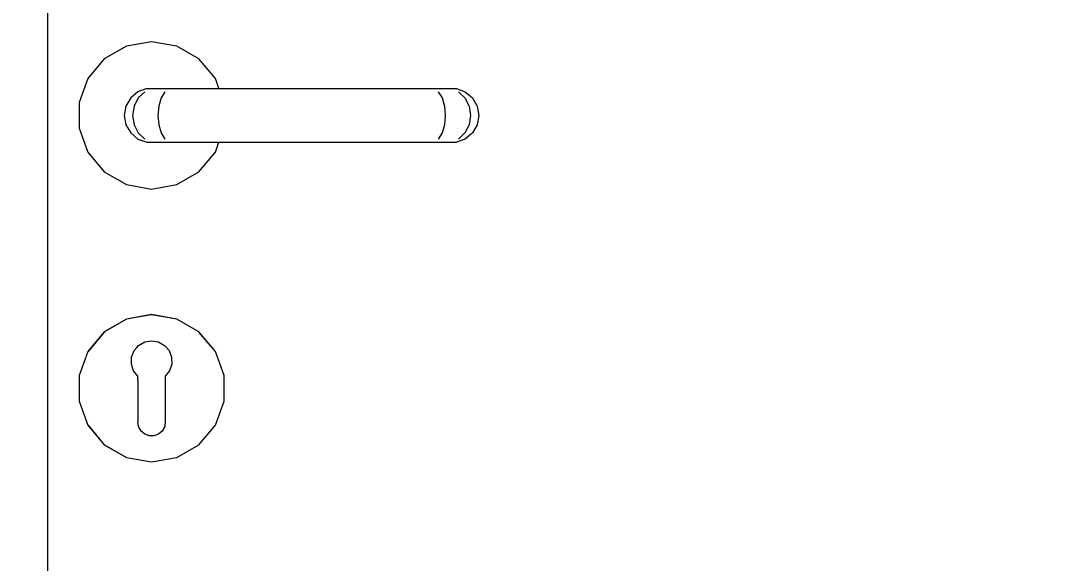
# Model space of a CAD drawing. Header units: millimetres. Extents: x -310 to 171125, y -3027 to 55843.
# Drawn here: x 123665.2 to 124044.5, y 9231.5 to 9430.3 of the extents above; entities that cross this region are included whole.
import ezdxf

# ---------------------------------------------------------------- set-up
doc = ezdxf.new("R2010")
doc.units = ezdxf.units.MM
doc.header["$MEASUREMENT"] = 0
doc.set_wipeout_variables(frame=1)
doc.linetypes.add('Wipeout_Contour', pattern=[1000, 0, -1000])
doc.layers.add('Dimensioning - General', color=7, linetype='Continuous')
doc.layers.add('Structural - Bearing', color=7, linetype='Continuous')
for name, color, linetype, lineweight, true_color in [('Dimensioning - General_Pen_No__61', 7, 'Continuous', 20, 0x6a6a6a), ('Dimensioning - General_Pen_No__88', 7, 'Continuous', 20, 0xfd4435), ('Structural - Bearing_Pen_No__82', 7, 'Continuous', 20, 0xaaaaaa)]:
    doc.layers.add(name, color=color, linetype=linetype, lineweight=lineweight, true_color=true_color)
doc.layers.get('0').off()
doc.styles.add('GENERATED_STYLE_6', font='calibril.ttf')
doc.dimstyles.new('GENERATED_STYLE__1', dxfattribs={"dimtxt": 195.999997, "dimasz": 106.4, "dimexe": 0.18, "dimexo": 0.0625, "dimgap": 0.09, "dimtad": 1, "dimdec": 0, "dimlfac": 0.1, "dimzin": 0, "dimdsep": 46, "dimtxsty": 'GENERATED_STYLE_6', "dimblk": 'ARROWHEAD_2', "dimblk1": 'ARROWHEAD_2', "dimblk2": 'ARROWHEAD_2', "dimcen": 0.09, "dimse1": 1, "dimse2": 1, "dimclrd": 256, "dimclre": 256, "dimclrt": 256, "dimadec": 0, "dimazin": 0, "dimtfac": 1, "dimtdec": 4, "dimtmove": 0, "dimatfit": 3, "dimfxl": 1, "dimtolj": 1, "dimtzin": 0, "dimarcsym": 0})

# ---------------------------------------------------------------- blocks, each defined once
blk = doc.blocks.new('*D116')
at = {"layer": 'Dimensioning - General_Pen_No__61', "color": 251, "linetype": 'Continuous', "lineweight": 20, "true_color": 0x6a6a6a, "transparency": 16777216}
for p, q in [((134652.88, 11595.6), (134652.88, 11664.06)), ((134722.88, 11555.19), (134582.88, 11636.02)), ((134757.88, 11595.6), (134547.88, 11595.6)), ((134652.88, 8295.6), (134652.88, 11595.6)), ((134582.88, 8336.02), (134722.88, 8255.19)), ((134757.88, 8295.6), (134547.88, 8295.6))]:
    blk.add_line(p, q, dxfattribs=at)
at = {"layer": 'Dimensioning - General_Pen_No__88', "color": 20, "lineweight": 20, "true_color": 0xfd4435, "transparency": 16777216, "char_height": 196, "attachment_point": 7, "rotation": 90, "style": 'GENERATED_STYLE_6'}
for s, insert in [('\\A1;{\\pql;\\fCalibri Light|b0|i0|c0|p34;330}', (134613.68, 9707.27)), ('\\A1;{\\pql;\\fCalibri Light|b0|i0|c0|p34;20}', (134613.68, 8336.06))]:
    blk.add_mtext(s, dxfattribs=dict(at, insert=insert))
blk = doc.blocks.new('ARROWHEAD_2')
at = {"color": 0, "linetype": 'Continuous', "lineweight": 0}
for p, q in [((-0.3781, -0.655), (0.3781, 0.655)), ((0, 0), (-1, 0))]:
    blk.add_line(p, q, dxfattribs=at)
blk = doc.blocks.new('*D122')
at = {"layer": 'Dimensioning - General_Pen_No__61', "color": 251, "linetype": 'Continuous', "lineweight": 20, "true_color": 0x6a6a6a, "transparency": 16777216}
for p, q in [((135132.88, 11936.02), (135272.88, 11855.19)), ((135307.88, 11895.6), (135097.88, 11895.6)), ((135202.88, 8295.6), (135202.88, 11895.6)), ((135132.88, 8336.02), (135272.88, 8255.19)), ((135307.88, 8295.6), (135097.88, 8295.6))]:
    blk.add_line(p, q, dxfattribs=at)
at = {"layer": 'Dimensioning - General_Pen_No__88', "color": 20, "lineweight": 20, "true_color": 0xfd4435, "transparency": 16777216, "char_height": 196, "attachment_point": 7, "rotation": 90, "style": 'GENERATED_STYLE_6'}
for s, insert in [('\\A1;{\\pql;\\fCalibri Light|b0|i0|c0|p34;20}', (135163.68, 11537.36)), ('\\A1;{\\pql;\\fCalibri Light|b0|i0|c0|p34;360}', (135163.68, 9857.27))]:
    blk.add_mtext(s, dxfattribs=dict(at, insert=insert))
blk = doc.blocks.new('*D153')
at = {"layer": 'Dimensioning - General_Pen_No__61', "color": 251, "linetype": 'Continuous', "lineweight": 20, "true_color": 0x6a6a6a, "transparency": 16777216}
for p, q in [((135682.88, 12136.02), (135822.88, 12055.19)), ((135857.88, 12095.6), (135647.88, 12095.6)), ((135752.88, 8295.6), (135752.88, 12095.6)), ((135682.88, 8336.02), (135822.88, 8255.19)), ((135857.88, 8295.6), (135647.88, 8295.6))]:
    blk.add_line(p, q, dxfattribs=at)
at = {"layer": 'Dimensioning - General_Pen_No__88', "color": 20, "lineweight": 20, "true_color": 0xfd4435, "transparency": 16777216, "insert": (135713.68, 9957.27), "char_height": 196, "attachment_point": 7, "rotation": 90, "style": 'GENERATED_STYLE_6'}
blk.add_mtext('\\A1;{\\pql;\\fCalibri Light|b0|i0|c0|p34;380}', dxfattribs=at)

msp = doc.modelspace()

# ---------------------------------------------------------------- linework, layer by layer
at = {"layer": 'Structural - Bearing_Pen_No__82', "color": 253, "linetype": 'Continuous', "lineweight": 20, "true_color": 0xaaaaaa}
msp.add_line((123675.21, 9086.4), (123675.21, 10455.6), dxfattribs=at)

# ---------------------------------------------------------------- wipeouts: each hides what was drawn before it
at = {"color": 254, "linetype": 'Wipeout_Contour', "lineweight": 0, "ltscale": 3473899.038308494}
msp.add_wipeout([(123686.62, 9400.29), (123686.62, 9390.92), (123689.83, 9382.1), (123695.85, 9374.92), (123703.97, 9370.23), (123713.21, 9368.6), (123722.44, 9370.23), (123730.56, 9374.92), (123736.59, 9382.1), (123737.92, 9385.76), (123728.44, 9385.76), (123711.47, 9385.76), (123708.21, 9386.94), (123705.55, 9389.18), (123703.81, 9392.18), (123703.21, 9395.6), (123703.81, 9399.02), (123705.55, 9402.03), (123708.21, 9404.26), (123711.47, 9405.45), (123737.92, 9405.45), (123736.59, 9409.1), (123730.56, 9416.29), (123722.44, 9420.98), (123713.21, 9422.6), (123703.97, 9420.98), (123695.85, 9416.29), (123689.83, 9409.1)], dxfattribs=at).dxf.layer = 'Structural - Bearing'
at = {"color": 254, "linetype": 'Wipeout_Contour', "lineweight": 0, "ltscale": 868503.177176}
msp.add_wipeout([(123719.62, 9309.39), (123720.54, 9307), (123720.6, 9304.44), (123720.58, 9304.39), (123730.5, 9316.21), (123722.41, 9320.88), (123718.64, 9310.53)], dxfattribs=at).dxf.layer = 'Structural - Bearing'
at = {"color": 254, "linetype": 'Wipeout_Contour', "lineweight": 0, "ltscale": 620346.26218}
msp.add_wipeout([(123722.41, 9270.33), (123730.5, 9275), (123718.21, 9289.65), (123718.21, 9283.1), (123718.06, 9282.27)], dxfattribs=at).dxf.layer = 'Structural - Bearing'

# ---------------------------------------------------------------- next in the draw order: linework, layer by layer
at = {"layer": 'Structural - Bearing_Pen_No__82', "color": 253, "linetype": 'Continuous', "lineweight": 20, "true_color": 0xaaaaaa}
for p, q in [((123703.97, 9420.98), (123695.85, 9416.29)), ((123713.21, 9422.6), (123703.97, 9420.98)), ((123722.44, 9420.98), (123713.21, 9422.6)), ((123730.56, 9416.29), (123722.44, 9420.98)), ((123695.85, 9416.29), (123689.83, 9409.1)), ((123736.59, 9409.1), (123730.56, 9416.29)), ((123689.83, 9409.1), (123686.62, 9400.29)), ((123686.62, 9400.29), (123686.62, 9390.92)), ((123686.62, 9390.92), (123689.83, 9382.1)), ((123689.83, 9382.1), (123695.85, 9374.92)), ((123730.56, 9374.92), (123736.59, 9382.1)), ((123695.85, 9374.92), (123703.97, 9370.23)), ((123722.44, 9370.23), (123730.56, 9374.92)), ((123703.97, 9370.23), (123713.21, 9368.6)), ((123713.21, 9368.6), (123722.44, 9370.23))]:
    msp.add_line(p, q, dxfattribs=at)

# ---------------------------------------------------------------- next in the draw order: wipeouts: each hides what was drawn before it
at = {"color": 254, "linetype": 'Wipeout_Contour', "lineweight": 0, "ltscale": 496271.920319}
msp.add_wipeout([(123711.47, 9405.45), (123708.21, 9404.26), (123710.73, 9404.26), (123713.66, 9405.45)], dxfattribs=at).dxf.layer = 'Structural - Bearing'
at = {"color": 254, "linetype": 'Wipeout_Contour', "lineweight": 0, "ltscale": 496244.699559}
msp.add_wipeout([(123703.21, 9395.6), (123703.81, 9392.18), (123706.79, 9392.18), (123706.25, 9395.6)], dxfattribs=at).dxf.layer = 'Structural - Bearing'
at = {"color": 254, "linetype": 'Wipeout_Contour', "lineweight": 0, "ltscale": 744441.312376}
msp.add_wipeout([(123719.79, 9302.02), (123718.21, 9300), (123718.21, 9298.49), (123736.5, 9309.05), (123730.5, 9316.21), (123720.58, 9304.39)], dxfattribs=at).dxf.layer = 'Structural - Bearing'
at = {"color": 254, "linetype": 'Wipeout_Contour', "lineweight": 0, "ltscale": 496295.356043}
msp.add_wipeout([(123718.21, 9289.65), (123730.5, 9275), (123736.5, 9282.15), (123718.21, 9292.72)], dxfattribs=at).dxf.layer = 'Structural - Bearing'

# ---------------------------------------------------------------- next in the draw order: wipeouts: each hides what was drawn before it
at = {"color": 254, "linetype": 'Wipeout_Contour', "lineweight": 0, "ltscale": 496260.207752}
msp.add_wipeout([(123708.21, 9404.26), (123705.55, 9402.03), (123708.35, 9402.03), (123710.73, 9404.26)], dxfattribs=at).dxf.layer = 'Structural - Bearing'
at = {"color": 254, "linetype": 'Wipeout_Contour', "lineweight": 0, "ltscale": 496248.128586}
msp.add_wipeout([(123703.81, 9392.18), (123705.55, 9389.18), (123708.35, 9389.18), (123706.79, 9392.18)], dxfattribs=at).dxf.layer = 'Structural - Bearing'
at = {"color": 254, "linetype": 'Wipeout_Contour', "lineweight": 0, "ltscale": 496307.610051}
msp.add_wipeout([(123730.56, 9316.29), (123722.44, 9320.98), (123722.41, 9320.88), (123730.5, 9316.21)], dxfattribs=at).dxf.layer = 'Structural - Bearing'

# ---------------------------------------------------------------- next in the draw order: wipeouts: each hides what was drawn before it
at = {"color": 254, "linetype": 'Wipeout_Contour', "lineweight": 0, "ltscale": 496290.043067}
msp.add_wipeout([(123713.66, 9405.45), (123710.73, 9404.26), (123718.12, 9404.26), (123719.81, 9405.45)], dxfattribs=at).dxf.layer = 'Structural - Bearing'
at = {"color": 254, "linetype": 'Wipeout_Contour', "lineweight": 0, "ltscale": 496251.111874}
msp.add_wipeout([(123705.55, 9402.03), (123703.81, 9399.02), (123706.79, 9399.02), (123708.35, 9402.03)], dxfattribs=at).dxf.layer = 'Structural - Bearing'
at = {"color": 254, "linetype": 'Wipeout_Contour', "lineweight": 0, "ltscale": 496255.637164}
msp.add_wipeout([(123705.55, 9389.18), (123708.21, 9386.94), (123710.73, 9386.94), (123708.35, 9389.18)], dxfattribs=at).dxf.layer = 'Structural - Bearing'
at = {"color": 254, "linetype": 'Wipeout_Contour', "lineweight": 0, "ltscale": 744402.865636}
msp.add_wipeout([(123717.95, 9311.33), (123718.64, 9310.53), (123722.41, 9320.88), (123713.21, 9322.5), (123713.21, 9313.03), (123715.73, 9312.59)], dxfattribs=at).dxf.layer = 'Structural - Bearing'

# ---------------------------------------------------------------- next in the draw order: wipeouts: each hides what was drawn before it
at = {"color": 254, "linetype": 'Wipeout_Contour', "lineweight": 0, "ltscale": 496281.203964}
msp.add_wipeout([(123710.73, 9404.26), (123708.35, 9402.03), (123716.74, 9402.03), (123718.12, 9404.26)], dxfattribs=at).dxf.layer = 'Structural - Bearing'
at = {"color": 254, "linetype": 'Wipeout_Contour', "lineweight": 0, "ltscale": 496245.735653}
msp.add_wipeout([(123703.81, 9399.02), (123703.21, 9395.6), (123706.25, 9395.6), (123706.79, 9399.02)], dxfattribs=at).dxf.layer = 'Structural - Bearing'
at = {"color": 254, "linetype": 'Wipeout_Contour', "lineweight": 0, "ltscale": 496266.313786}
msp.add_wipeout([(123708.21, 9386.94), (123711.47, 9385.76), (123713.66, 9385.76), (123710.73, 9386.94)], dxfattribs=at).dxf.layer = 'Structural - Bearing'
at = {"color": 254, "linetype": 'Wipeout_Contour', "lineweight": 0, "ltscale": 496274.008883}
msp.add_wipeout([(123722.44, 9320.98), (123713.21, 9322.6), (123713.21, 9322.5), (123722.41, 9320.88)], dxfattribs=at).dxf.layer = 'Structural - Bearing'
at = {"color": 254, "linetype": 'Wipeout_Contour', "lineweight": 0, "ltscale": 496309.146029}
msp.add_wipeout([(123718.21, 9296.49), (123739.7, 9300.28), (123736.5, 9309.05), (123718.21, 9298.49)], dxfattribs=at).dxf.layer = 'Structural - Bearing'

# ---------------------------------------------------------------- next in the draw order: linework, layer by layer
at = {"layer": 'Structural - Bearing_Pen_No__82', "color": 253, "linetype": 'Continuous', "lineweight": 20, "true_color": 0xaaaaaa}
for p, q in [((123711.47, 9405.45), (123708.21, 9404.26)), ((123711.47, 9405.45), (123713.66, 9405.45)), ((123703.81, 9399.02), (123703.21, 9395.6)), ((123703.21, 9395.6), (123703.81, 9392.18))]:
    msp.add_line(p, q, dxfattribs=at)

# ---------------------------------------------------------------- next in the draw order: wipeouts: each hides what was drawn before it
at = {"color": 254, "linetype": 'Wipeout_Contour', "lineweight": 0, "ltscale": 496321.095647}
msp.add_wipeout([(123719.81, 9405.45), (123718.12, 9404.26), (123727.55, 9404.26), (123727.98, 9405.45)], dxfattribs=at).dxf.layer = 'Structural - Bearing'
at = {"color": 254, "linetype": 'Wipeout_Contour', "lineweight": 0, "ltscale": 496274.246441}
msp.add_wipeout([(123708.35, 9402.03), (123706.79, 9399.02), (123715.84, 9399.02), (123716.74, 9402.03)], dxfattribs=at).dxf.layer = 'Structural - Bearing'
at = {"color": 254, "linetype": 'Wipeout_Contour', "lineweight": 0, "ltscale": 496268.979568}
msp.add_wipeout([(123706.25, 9395.6), (123706.79, 9392.18), (123715.84, 9392.18), (123715.53, 9395.6)], dxfattribs=at).dxf.layer = 'Structural - Bearing'
at = {"color": 254, "linetype": 'Wipeout_Contour', "lineweight": 0, "ltscale": 744357.954085}
msp.add_wipeout([(123710.69, 9312.59), (123713.21, 9313.03), (123713.21, 9322.5), (123704.01, 9320.88), (123707.78, 9310.53), (123708.46, 9311.33)], dxfattribs=at).dxf.layer = 'Structural - Bearing'
at = {"color": 254, "linetype": 'Wipeout_Contour', "lineweight": 0, "ltscale": 496333.995023}
msp.add_wipeout([(123736.59, 9309.1), (123730.56, 9316.29), (123730.5, 9316.21), (123736.5, 9309.05)], dxfattribs=at).dxf.layer = 'Structural - Bearing'
at = {"color": 254, "linetype": 'Wipeout_Contour', "lineweight": 0, "ltscale": 496305.947095}
msp.add_wipeout([(123718.21, 9292.72), (123736.5, 9282.15), (123739.7, 9290.93), (123718.21, 9294.72)], dxfattribs=at).dxf.layer = 'Structural - Bearing'

# ---------------------------------------------------------------- next in the draw order: linework, layer by layer
at = {"layer": 'Structural - Bearing_Pen_No__82', "color": 253, "linetype": 'Continuous', "lineweight": 20, "true_color": 0xaaaaaa}
for p, q in [((123708.21, 9404.26), (123705.55, 9402.03)), ((123710.73, 9404.26), (123708.35, 9402.03)), ((123730.56, 9316.29), (123722.44, 9320.98))]:
    msp.add_line(p, q, dxfattribs=at)

# ---------------------------------------------------------------- next in the draw order: wipeouts: each hides what was drawn before it
at = {"color": 254, "linetype": 'Wipeout_Contour', "lineweight": 0, "ltscale": 496316.774562}
msp.add_wipeout([(123718.12, 9404.26), (123716.74, 9402.03), (123727.2, 9402.03), (123727.55, 9404.26)], dxfattribs=at).dxf.layer = 'Structural - Bearing'
at = {"color": 254, "linetype": 'Wipeout_Contour', "lineweight": 0, "ltscale": 496270.015612}
msp.add_wipeout([(123706.79, 9399.02), (123706.25, 9395.6), (123715.53, 9395.6), (123715.84, 9399.02)], dxfattribs=at).dxf.layer = 'Structural - Bearing'
at = {"color": 254, "linetype": 'Wipeout_Contour', "lineweight": 0, "ltscale": 496271.263291}
msp.add_wipeout([(123706.79, 9392.18), (123708.35, 9389.18), (123716.74, 9389.18), (123715.84, 9392.18)], dxfattribs=at).dxf.layer = 'Structural - Bearing'
at = {"color": 254, "linetype": 'Wipeout_Contour', "lineweight": 0, "ltscale": 496237.23593}
msp.add_wipeout([(123713.21, 9322.6), (123703.97, 9320.98), (123704.01, 9320.88), (123713.21, 9322.5)], dxfattribs=at).dxf.layer = 'Structural - Bearing'
at = {"color": 254, "linetype": 'Wipeout_Contour', "lineweight": 0, "ltscale": 496310.583919}
msp.add_wipeout([(123718.21, 9294.72), (123739.7, 9290.93), (123739.7, 9300.28), (123718.21, 9296.49)], dxfattribs=at).dxf.layer = 'Structural - Bearing'
at = {"color": 254, "linetype": 'Wipeout_Contour', "lineweight": 0, "ltscale": 992511.674935}
msp.add_wipeout([(123717.91, 9281.39), (123717.04, 9279.89), (123715.71, 9278.77), (123714.08, 9278.18), (123713.21, 9278.18), (123713.21, 9268.7), (123722.41, 9270.33), (123718.06, 9282.27)], dxfattribs=at).dxf.layer = 'Structural - Bearing'

# ---------------------------------------------------------------- next in the draw order: linework, layer by layer
at = {"layer": 'Structural - Bearing_Pen_No__82', "color": 253, "linetype": 'Continuous', "lineweight": 20, "true_color": 0xaaaaaa}
for p, q in [((123713.66, 9405.45), (123719.81, 9405.45)), ((123705.55, 9402.03), (123703.81, 9399.02)), ((123708.35, 9402.03), (123706.79, 9399.02)), ((123706.79, 9399.02), (123706.25, 9395.6)), ((123706.25, 9395.6), (123706.79, 9392.18)), ((123703.81, 9392.18), (123705.55, 9389.18)), ((123722.44, 9320.98), (123713.21, 9322.6))]:
    msp.add_line(p, q, dxfattribs=at)

# ---------------------------------------------------------------- next in the draw order: wipeouts: each hides what was drawn before it
at = {"color": 254, "linetype": 'Wipeout_Contour', "lineweight": 0, "ltscale": 496500.081263}
msp.add_wipeout([(123727.98, 9405.45), (123727.55, 9404.26), (123808.87, 9404.26), (123808.44, 9405.45)], dxfattribs=at).dxf.layer = 'Structural - Bearing'
at = {"color": 254, "linetype": 'Wipeout_Contour', "lineweight": 0, "ltscale": 496313.169685}
msp.add_wipeout([(123716.74, 9402.03), (123715.84, 9399.02), (123726.97, 9399.02), (123727.2, 9402.03)], dxfattribs=at).dxf.layer = 'Structural - Bearing'
at = {"color": 254, "linetype": 'Wipeout_Contour', "lineweight": 0, "ltscale": 496309.683788}
msp.add_wipeout([(123715.53, 9395.6), (123715.84, 9392.18), (123726.97, 9392.18), (123726.89, 9395.6)], dxfattribs=at).dxf.layer = 'Structural - Bearing'
at = {"color": 254, "linetype": 'Wipeout_Contour', "lineweight": 0, "ltscale": 496276.633568}
msp.add_wipeout([(123708.35, 9389.18), (123710.73, 9386.94), (123718.12, 9386.94), (123716.74, 9389.18)], dxfattribs=at).dxf.layer = 'Structural - Bearing'
at = {"color": 254, "linetype": 'Wipeout_Contour', "lineweight": 0, "ltscale": 868379.445905}
msp.add_wipeout([(123706.79, 9309.39), (123707.78, 9310.53), (123704.01, 9320.88), (123695.92, 9316.21), (123705.84, 9304.39), (123705.82, 9304.44), (123705.88, 9307)], dxfattribs=at).dxf.layer = 'Structural - Bearing'
at = {"color": 254, "linetype": 'Wipeout_Contour', "lineweight": 0, "ltscale": 496349.982654}
msp.add_wipeout([(123739.8, 9300.29), (123736.59, 9309.1), (123736.5, 9309.05), (123739.7, 9300.28)], dxfattribs=at).dxf.layer = 'Structural - Bearing'
at = {"color": 254, "linetype": 'Wipeout_Contour', "lineweight": 0, "ltscale": 992457.567437}
msp.add_wipeout([(123712.34, 9278.18), (123710.71, 9278.77), (123709.38, 9279.89), (123708.51, 9281.39), (123708.35, 9282.27), (123704.01, 9270.33), (123713.21, 9268.7), (123713.21, 9278.18)], dxfattribs=at).dxf.layer = 'Structural - Bearing'
at = {"color": 254, "linetype": 'Wipeout_Contour', "lineweight": 0, "ltscale": 496293.834539}
msp.add_wipeout([(123722.44, 9270.23), (123730.56, 9274.92), (123730.5, 9275), (123722.41, 9270.33)], dxfattribs=at).dxf.layer = 'Structural - Bearing'

# ---------------------------------------------------------------- next in the draw order: linework, layer by layer
at = {"layer": 'Structural - Bearing_Pen_No__82', "color": 253, "linetype": 'Continuous', "lineweight": 20, "true_color": 0xaaaaaa}
for p, q in [((123718.12, 9404.26), (123716.74, 9402.03)), ((123706.79, 9392.18), (123708.35, 9389.18)), ((123705.55, 9389.18), (123708.21, 9386.94)), ((123736.59, 9309.1), (123730.56, 9316.29))]:
    msp.add_line(p, q, dxfattribs=at)

# ---------------------------------------------------------------- next in the draw order: wipeouts: each hides what was drawn before it
at = {"color": 254, "linetype": 'Wipeout_Contour', "lineweight": 0, "ltscale": 496499.563033}
msp.add_wipeout([(123727.55, 9404.26), (123727.2, 9402.03), (123809.22, 9402.03), (123808.87, 9404.26)], dxfattribs=at).dxf.layer = 'Structural - Bearing'
at = {"color": 254, "linetype": 'Wipeout_Contour', "lineweight": 0, "ltscale": 496310.719748}
msp.add_wipeout([(123715.84, 9399.02), (123715.53, 9395.6), (123726.89, 9395.6), (123726.97, 9399.02)], dxfattribs=at).dxf.layer = 'Structural - Bearing'
at = {"color": 254, "linetype": 'Wipeout_Contour', "lineweight": 0, "ltscale": 496310.186766}
msp.add_wipeout([(123715.84, 9392.18), (123716.74, 9389.18), (123727.2, 9389.18), (123726.97, 9392.18)], dxfattribs=at).dxf.layer = 'Structural - Bearing'
at = {"color": 254, "linetype": 'Wipeout_Contour', "lineweight": 0, "ltscale": 496284.436737}
msp.add_wipeout([(123710.73, 9386.94), (123713.66, 9385.76), (123719.81, 9385.76), (123718.12, 9386.94)], dxfattribs=at).dxf.layer = 'Structural - Bearing'
at = {"color": 254, "linetype": 'Wipeout_Contour', "lineweight": 0, "ltscale": 496201.740267}
msp.add_wipeout([(123703.97, 9320.98), (123695.85, 9316.29), (123695.92, 9316.21), (123704.01, 9320.88)], dxfattribs=at).dxf.layer = 'Structural - Bearing'
at = {"color": 254, "linetype": 'Wipeout_Contour', "lineweight": 0, "ltscale": 620261.557645}
msp.add_wipeout([(123695.92, 9275), (123704.01, 9270.33), (123708.35, 9282.27), (123708.21, 9283.1), (123708.21, 9289.65)], dxfattribs=at).dxf.layer = 'Structural - Bearing'
at = {"color": 254, "linetype": 'Wipeout_Contour', "lineweight": 0, "ltscale": 496323.771172}
msp.add_wipeout([(123730.56, 9274.92), (123736.59, 9282.1), (123736.5, 9282.15), (123730.5, 9275)], dxfattribs=at).dxf.layer = 'Structural - Bearing'
at = {"color": 254, "linetype": 'Wipeout_Contour', "lineweight": 0, "ltscale": 496258.342796}
msp.add_wipeout([(123713.21, 9268.6), (123722.44, 9270.23), (123722.41, 9270.33), (123713.21, 9268.7)], dxfattribs=at).dxf.layer = 'Structural - Bearing'

# ---------------------------------------------------------------- next in the draw order: linework, layer by layer
at = {"layer": 'Structural - Bearing_Pen_No__82', "color": 253, "linetype": 'Continuous', "lineweight": 20, "true_color": 0xaaaaaa}
for p, q in [((123737.92, 9405.45), (123736.59, 9409.1)), ((123719.81, 9405.45), (123727.98, 9405.45)), ((123716.74, 9402.03), (123715.84, 9399.02)), ((123715.84, 9399.02), (123715.53, 9395.6)), ((123715.53, 9395.6), (123715.84, 9392.18)), ((123708.21, 9386.94), (123711.47, 9385.76)), ((123708.35, 9389.18), (123710.73, 9386.94)), ((123711.47, 9385.76), (123713.66, 9385.76)), ((123713.21, 9322.6), (123703.97, 9320.98)), ((123722.44, 9270.23), (123730.56, 9274.92))]:
    msp.add_line(p, q, dxfattribs=at)

# ---------------------------------------------------------------- next in the draw order: wipeouts: each hides what was drawn before it
at = {"color": 254, "linetype": 'Wipeout_Contour', "lineweight": 0, "ltscale": 496679.06704}
msp.add_wipeout([(123808.44, 9405.45), (123808.87, 9404.26), (123818.3, 9404.26), (123816.61, 9405.45)], dxfattribs=at).dxf.layer = 'Structural - Bearing'
at = {"color": 254, "linetype": 'Wipeout_Contour', "lineweight": 0, "ltscale": 496498.769235}
msp.add_wipeout([(123727.2, 9402.03), (123726.97, 9399.02), (123809.45, 9399.02), (123809.22, 9402.03)], dxfattribs=at).dxf.layer = 'Structural - Bearing'
at = {"color": 254, "linetype": 'Wipeout_Contour', "lineweight": 0, "ltscale": 496496.760217}
msp.add_wipeout([(123726.89, 9395.6), (123726.97, 9392.18), (123809.45, 9392.18), (123809.52, 9395.6)], dxfattribs=at).dxf.layer = 'Structural - Bearing'
at = {"color": 254, "linetype": 'Wipeout_Contour', "lineweight": 0, "ltscale": 496312.204491}
msp.add_wipeout([(123716.74, 9389.18), (123718.12, 9386.94), (123727.55, 9386.94), (123727.2, 9389.18)], dxfattribs=at).dxf.layer = 'Structural - Bearing'
at = {"color": 254, "linetype": 'Wipeout_Contour', "lineweight": 0, "ltscale": 744310.382693}
msp.add_wipeout([(123706.63, 9302.02), (123705.84, 9304.39), (123695.92, 9316.21), (123689.91, 9309.05), (123708.21, 9298.49), (123708.21, 9300)], dxfattribs=at).dxf.layer = 'Structural - Bearing'
at = {"color": 254, "linetype": 'Wipeout_Contour', "lineweight": 0, "ltscale": 496344.543112}
msp.add_wipeout([(123736.59, 9282.1), (123739.8, 9290.92), (123739.7, 9290.93), (123736.5, 9282.15)], dxfattribs=at).dxf.layer = 'Structural - Bearing'
at = {"color": 254, "linetype": 'Wipeout_Contour', "lineweight": 0, "ltscale": 496221.568716}
msp.add_wipeout([(123703.97, 9270.23), (123713.21, 9268.6), (123713.21, 9268.7), (123704.01, 9270.33)], dxfattribs=at).dxf.layer = 'Structural - Bearing'

# ---------------------------------------------------------------- next in the draw order: linework, layer by layer
at = {"layer": 'Structural - Bearing_Pen_No__82', "color": 253, "linetype": 'Continuous', "lineweight": 20, "true_color": 0xaaaaaa}
for p, q in [((123715.84, 9392.18), (123716.74, 9389.18)), ((123730.56, 9274.92), (123736.59, 9282.1)), ((123713.21, 9268.6), (123722.44, 9270.23))]:
    msp.add_line(p, q, dxfattribs=at)

# ---------------------------------------------------------------- next in the draw order: wipeouts: each hides what was drawn before it
at = {"color": 254, "linetype": 'Wipeout_Contour', "lineweight": 0, "ltscale": 496682.351677}
msp.add_wipeout([(123808.87, 9404.26), (123809.22, 9402.03), (123819.67, 9402.03), (123818.3, 9404.26)], dxfattribs=at).dxf.layer = 'Structural - Bearing'
at = {"color": 254, "linetype": 'Wipeout_Contour', "lineweight": 0, "ltscale": 496497.795787}
msp.add_wipeout([(123726.97, 9399.02), (123726.89, 9395.6), (123809.52, 9395.6), (123809.45, 9399.02)], dxfattribs=at).dxf.layer = 'Structural - Bearing'
at = {"color": 254, "linetype": 'Wipeout_Contour', "lineweight": 0, "ltscale": 496495.787429}
msp.add_wipeout([(123726.97, 9392.18), (123727.2, 9389.18), (123809.22, 9389.18), (123809.45, 9392.18)], dxfattribs=at).dxf.layer = 'Structural - Bearing'
at = {"color": 254, "linetype": 'Wipeout_Contour', "lineweight": 0, "ltscale": 496315.489666}
msp.add_wipeout([(123718.12, 9386.94), (123719.81, 9385.76), (123727.98, 9385.76), (123727.55, 9386.94)], dxfattribs=at).dxf.layer = 'Structural - Bearing'
at = {"color": 254, "linetype": 'Wipeout_Contour', "lineweight": 0, "ltscale": 496171.796501}
msp.add_wipeout([(123695.85, 9316.29), (123689.83, 9309.1), (123689.91, 9309.05), (123695.92, 9316.21)], dxfattribs=at).dxf.layer = 'Structural - Bearing'
at = {"color": 254, "linetype": 'Wipeout_Contour', "lineweight": 0, "ltscale": 496353.642381}
msp.add_wipeout([(123739.8, 9290.92), (123739.8, 9300.29), (123739.7, 9300.28), (123739.7, 9290.93)], dxfattribs=at).dxf.layer = 'Structural - Bearing'

# ---------------------------------------------------------------- next in the draw order: linework, layer by layer
at = {"layer": 'Structural - Bearing_Pen_No__82', "color": 253, "linetype": 'Continuous', "lineweight": 20, "true_color": 0xaaaaaa}
for p, q in [((123727.98, 9405.45), (123808.44, 9405.45)), ((123716.74, 9389.18), (123718.12, 9386.94)), ((123713.66, 9385.76), (123719.81, 9385.76)), ((123703.97, 9320.98), (123695.85, 9316.29)), ((123739.8, 9300.29), (123736.59, 9309.1)), ((123739.8, 9290.92), (123739.8, 9300.29)), ((123736.59, 9282.1), (123739.8, 9290.92))]:
    msp.add_line(p, q, dxfattribs=at)

# ---------------------------------------------------------------- next in the draw order: wipeouts: each hides what was drawn before it
at = {"color": 254, "linetype": 'Wipeout_Contour', "lineweight": 0, "ltscale": 496710.119762}
msp.add_wipeout([(123816.61, 9405.45), (123818.3, 9404.26), (123825.68, 9404.26), (123822.76, 9405.45)], dxfattribs=at).dxf.layer = 'Structural - Bearing'
at = {"color": 254, "linetype": 'Wipeout_Contour', "lineweight": 0, "ltscale": 496684.368965}
msp.add_wipeout([(123809.22, 9402.03), (123809.45, 9399.02), (123820.57, 9399.02), (123819.67, 9402.03)], dxfattribs=at).dxf.layer = 'Structural - Bearing'
at = {"color": 254, "linetype": 'Wipeout_Contour', "lineweight": 0, "ltscale": 496683.83683}
msp.add_wipeout([(123809.52, 9395.6), (123809.45, 9392.18), (123820.57, 9392.18), (123820.88, 9395.6)], dxfattribs=at).dxf.layer = 'Structural - Bearing'
at = {"color": 254, "linetype": 'Wipeout_Contour', "lineweight": 0, "ltscale": 496494.994642}
msp.add_wipeout([(123727.2, 9389.18), (123727.55, 9386.94), (123808.87, 9386.94), (123809.22, 9389.18)], dxfattribs=at).dxf.layer = 'Structural - Bearing'
at = {"color": 254, "linetype": 'Wipeout_Contour', "lineweight": 0, "ltscale": 496189.611353}
msp.add_wipeout([(123708.21, 9298.49), (123689.91, 9309.05), (123686.72, 9300.28), (123708.21, 9296.49)], dxfattribs=at).dxf.layer = 'Structural - Bearing'

# ---------------------------------------------------------------- next in the draw order: wipeouts: each hides what was drawn before it
at = {"color": 254, "linetype": 'Wipeout_Contour', "lineweight": 0, "ltscale": 496717.922442}
msp.add_wipeout([(123818.3, 9404.26), (123819.67, 9402.03), (123828.07, 9402.03), (123825.68, 9404.26)], dxfattribs=at).dxf.layer = 'Structural - Bearing'
at = {"color": 254, "linetype": 'Wipeout_Contour', "lineweight": 0, "ltscale": 496684.87201}
msp.add_wipeout([(123809.45, 9399.02), (123809.52, 9395.6), (123820.88, 9395.6), (123820.57, 9399.02)], dxfattribs=at).dxf.layer = 'Structural - Bearing'
at = {"color": 254, "linetype": 'Wipeout_Contour', "lineweight": 0, "ltscale": 496681.388272}
msp.add_wipeout([(123809.45, 9392.18), (123809.22, 9389.18), (123819.67, 9389.18), (123820.57, 9392.18)], dxfattribs=at).dxf.layer = 'Structural - Bearing'
at = {"color": 254, "linetype": 'Wipeout_Contour', "lineweight": 0, "ltscale": 496494.477301}
msp.add_wipeout([(123727.55, 9386.94), (123727.98, 9385.76), (123808.44, 9385.76), (123808.87, 9386.94)], dxfattribs=at).dxf.layer = 'Structural - Bearing'
at = {"color": 254, "linetype": 'Wipeout_Contour', "lineweight": 0, "ltscale": 496151.017553}
msp.add_wipeout([(123689.83, 9309.1), (123686.62, 9300.29), (123686.72, 9300.28), (123689.91, 9309.05)], dxfattribs=at).dxf.layer = 'Structural - Bearing'

# ---------------------------------------------------------------- next in the draw order: linework, layer by layer
at = {"layer": 'Structural - Bearing_Pen_No__82', "color": 253, "linetype": 'Continuous', "lineweight": 20, "true_color": 0xaaaaaa}
for p, q in [((123808.44, 9405.45), (123816.61, 9405.45)), ((123719.81, 9385.76), (123727.98, 9385.76)), ((123736.59, 9382.1), (123737.92, 9385.76)), ((123695.85, 9316.29), (123689.83, 9309.1))]:
    msp.add_line(p, q, dxfattribs=at)

# ---------------------------------------------------------------- next in the draw order: wipeouts: each hides what was drawn before it
at = {"color": 254, "linetype": 'Wipeout_Contour', "lineweight": 0, "ltscale": 496728.242606}
msp.add_wipeout([(123822.76, 9405.45), (123825.68, 9404.26), (123828.21, 9404.26), (123824.94, 9405.45)], dxfattribs=at).dxf.layer = 'Structural - Bearing'
at = {"color": 254, "linetype": 'Wipeout_Contour', "lineweight": 0, "ltscale": 496723.292395}
msp.add_wipeout([(123819.67, 9402.03), (123820.57, 9399.02), (123829.62, 9399.02), (123828.07, 9402.03)], dxfattribs=at).dxf.layer = 'Structural - Bearing'
at = {"color": 254, "linetype": 'Wipeout_Contour', "lineweight": 0, "ltscale": 496724.541246}
msp.add_wipeout([(123820.88, 9395.6), (123820.57, 9392.18), (123829.62, 9392.18), (123830.16, 9395.6)], dxfattribs=at).dxf.layer = 'Structural - Bearing'
at = {"color": 254, "linetype": 'Wipeout_Contour', "lineweight": 0, "ltscale": 496677.784965}
msp.add_wipeout([(123809.22, 9389.18), (123808.87, 9386.94), (123818.3, 9386.94), (123819.67, 9389.18)], dxfattribs=at).dxf.layer = 'Structural - Bearing'
at = {"color": 254, "linetype": 'Wipeout_Contour', "lineweight": 0, "ltscale": 496184.972692}
msp.add_wipeout([(123708.21, 9296.49), (123686.72, 9300.28), (123686.72, 9290.93), (123708.21, 9294.72)], dxfattribs=at).dxf.layer = 'Structural - Bearing'

# ---------------------------------------------------------------- next in the draw order: linework, layer by layer
at = {"layer": 'Structural - Bearing_Pen_No__82', "color": 253, "linetype": 'Continuous', "lineweight": 20, "true_color": 0xaaaaaa}
for p, q in [((123816.61, 9405.45), (123822.76, 9405.45)), ((123818.3, 9404.26), (123819.67, 9402.03))]:
    msp.add_line(p, q, dxfattribs=at)

# ---------------------------------------------------------------- next in the draw order: wipeouts: each hides what was drawn before it
at = {"color": 254, "linetype": 'Wipeout_Contour', "lineweight": 0, "ltscale": 496738.918771}
msp.add_wipeout([(123825.68, 9404.26), (123828.07, 9402.03), (123830.87, 9402.03), (123828.21, 9404.26)], dxfattribs=at).dxf.layer = 'Structural - Bearing'
at = {"color": 254, "linetype": 'Wipeout_Contour', "lineweight": 0, "ltscale": 496725.576343}
msp.add_wipeout([(123820.57, 9399.02), (123820.88, 9395.6), (123830.16, 9395.6), (123829.62, 9399.02)], dxfattribs=at).dxf.layer = 'Structural - Bearing'
at = {"color": 254, "linetype": 'Wipeout_Contour', "lineweight": 0, "ltscale": 496720.311933}
msp.add_wipeout([(123820.57, 9392.18), (123819.67, 9389.18), (123828.07, 9389.18), (123829.62, 9392.18)], dxfattribs=at).dxf.layer = 'Structural - Bearing'
at = {"color": 254, "linetype": 'Wipeout_Contour', "lineweight": 0, "ltscale": 496673.465097}
msp.add_wipeout([(123808.87, 9386.94), (123808.44, 9385.76), (123816.61, 9385.76), (123818.3, 9386.94)], dxfattribs=at).dxf.layer = 'Structural - Bearing'
at = {"color": 254, "linetype": 'Wipeout_Contour', "lineweight": 0, "ltscale": 496186.411339}
msp.add_wipeout([(123708.21, 9294.72), (123686.72, 9290.93), (123689.91, 9282.15), (123708.21, 9292.72)], dxfattribs=at).dxf.layer = 'Structural - Bearing'

# ---------------------------------------------------------------- next in the draw order: linework, layer by layer
at = {"layer": 'Structural - Bearing_Pen_No__82', "color": 253, "linetype": 'Continuous', "lineweight": 20, "true_color": 0xaaaaaa}
for p, q in [((123822.76, 9405.45), (123824.94, 9405.45)), ((123824.94, 9405.45), (123828.21, 9404.26)), ((123819.67, 9402.03), (123820.57, 9399.02)), ((123820.57, 9399.02), (123820.88, 9395.6)), ((123820.88, 9395.6), (123820.57, 9392.18)), ((123727.98, 9385.76), (123808.44, 9385.76))]:
    msp.add_line(p, q, dxfattribs=at)

# ---------------------------------------------------------------- next in the draw order: wipeouts: each hides what was drawn before it
at = {"color": 254, "linetype": 'Wipeout_Contour', "lineweight": 0, "ltscale": 496746.427094}
msp.add_wipeout([(123828.07, 9402.03), (123829.62, 9399.02), (123832.6, 9399.02), (123830.87, 9402.03)], dxfattribs=at).dxf.layer = 'Structural - Bearing'
at = {"color": 254, "linetype": 'Wipeout_Contour', "lineweight": 0, "ltscale": 496748.821395}
msp.add_wipeout([(123830.16, 9395.6), (123829.62, 9392.18), (123832.6, 9392.18), (123833.21, 9395.6)], dxfattribs=at).dxf.layer = 'Structural - Bearing'
at = {"color": 254, "linetype": 'Wipeout_Contour', "lineweight": 0, "ltscale": 496713.356055}
msp.add_wipeout([(123819.67, 9389.18), (123818.3, 9386.94), (123825.68, 9386.94), (123828.07, 9389.18)], dxfattribs=at).dxf.layer = 'Structural - Bearing'
at = {"color": 254, "linetype": 'Wipeout_Contour', "lineweight": 0, "ltscale": 496141.914671}
msp.add_wipeout([(123686.62, 9300.29), (123686.62, 9290.92), (123686.72, 9290.93), (123686.72, 9300.28)], dxfattribs=at).dxf.layer = 'Structural - Bearing'
at = {"color": 254, "linetype": 'Wipeout_Contour', "lineweight": 0, "ltscale": 496193.810853}
msp.add_wipeout([(123708.21, 9292.72), (123689.91, 9282.15), (123695.92, 9275), (123708.21, 9289.65)], dxfattribs=at).dxf.layer = 'Structural - Bearing'

# ---------------------------------------------------------------- next in the draw order: linework, layer by layer
at = {"layer": 'Structural - Bearing_Pen_No__82', "color": 253, "linetype": 'Continuous', "lineweight": 20, "true_color": 0xaaaaaa}
for p, q in [((123825.68, 9404.26), (123828.07, 9402.03)), ((123828.21, 9404.26), (123830.87, 9402.03)), ((123820.57, 9392.18), (123819.67, 9389.18)), ((123689.83, 9309.1), (123686.62, 9300.29))]:
    msp.add_line(p, q, dxfattribs=at)

# ---------------------------------------------------------------- next in the draw order: wipeouts: each hides what was drawn before it
at = {"color": 254, "linetype": 'Wipeout_Contour', "lineweight": 0, "ltscale": 496749.856442}
msp.add_wipeout([(123829.62, 9399.02), (123830.16, 9395.6), (123833.21, 9395.6), (123832.6, 9399.02)], dxfattribs=at).dxf.layer = 'Structural - Bearing'
at = {"color": 254, "linetype": 'Wipeout_Contour', "lineweight": 0, "ltscale": 496743.44677}
msp.add_wipeout([(123829.62, 9392.18), (123828.07, 9389.18), (123830.87, 9389.18), (123832.6, 9392.18)], dxfattribs=at).dxf.layer = 'Structural - Bearing'
at = {"color": 254, "linetype": 'Wipeout_Contour', "lineweight": 0, "ltscale": 496704.518167}
msp.add_wipeout([(123818.3, 9386.94), (123816.61, 9385.76), (123822.76, 9385.76), (123825.68, 9386.94)], dxfattribs=at).dxf.layer = 'Structural - Bearing'
at = {"color": 254, "linetype": 'Wipeout_Contour', "lineweight": 0, "ltscale": 3101550.109837873}
msp.add_wipeout([(123705.82, 9304.44), (123706.63, 9302.02), (123708.21, 9300), (123708.21, 9283.1), (123708.51, 9281.39), (123709.38, 9279.89), (123710.71, 9278.77), (123712.34, 9278.18), (123714.08, 9278.18), (123715.71, 9278.77), (123717.04, 9279.89), (123717.91, 9281.39), (123718.21, 9283.1), (123718.21, 9300), (123719.79, 9302.02), (123720.6, 9304.44), (123720.54, 9307), (123719.62, 9309.39), (123717.95, 9311.33), (123715.73, 9312.59), (123713.21, 9313.03), (123710.69, 9312.59), (123708.46, 9311.33), (123706.79, 9309.39), (123705.88, 9307)], dxfattribs=at).dxf.layer = 'Structural - Bearing'
at = {"color": 254, "linetype": 'Wipeout_Contour', "lineweight": 0, "ltscale": 496145.575896}
msp.add_wipeout([(123686.62, 9290.92), (123689.83, 9282.1), (123689.91, 9282.15), (123686.72, 9290.93)], dxfattribs=at).dxf.layer = 'Structural - Bearing'
at = {"color": 254, "linetype": 'Wipeout_Contour', "lineweight": 0, "ltscale": 496187.961905}
msp.add_wipeout([(123695.85, 9274.92), (123703.97, 9270.23), (123704.01, 9270.33), (123695.92, 9275)], dxfattribs=at).dxf.layer = 'Structural - Bearing'

# ---------------------------------------------------------------- next in the draw order: linework, layer by layer
at = {"layer": 'Structural - Bearing_Pen_No__82', "color": 253, "linetype": 'Continuous', "lineweight": 20, "true_color": 0xaaaaaa}
for p, q in [((123828.07, 9402.03), (123829.62, 9399.02)), ((123830.87, 9402.03), (123832.6, 9399.02)), ((123829.62, 9399.02), (123830.16, 9395.6)), ((123832.6, 9399.02), (123833.21, 9395.6)), ((123830.16, 9395.6), (123829.62, 9392.18)), ((123833.21, 9395.6), (123832.6, 9392.18)), ((123819.67, 9389.18), (123818.3, 9386.94)), ((123808.44, 9385.76), (123816.61, 9385.76)), ((123707.78, 9310.53), (123706.79, 9309.39)), ((123707.78, 9310.53), (123708.46, 9311.33)), ((123708.46, 9311.33), (123710.69, 9312.59)), ((123710.69, 9312.59), (123713.21, 9313.03)), ((123713.21, 9313.03), (123715.73, 9312.59)), ((123715.73, 9312.59), (123717.95, 9311.33)), ((123718.64, 9310.53), (123717.95, 9311.33)), ((123718.64, 9310.53), (123719.62, 9309.39)), ((123705.82, 9304.44), (123705.88, 9307)), ((123705.88, 9307), (123706.79, 9309.39)), ((123719.62, 9309.39), (123720.54, 9307)), ((123720.54, 9307), (123720.6, 9304.44)), ((123706.63, 9302.02), (123705.84, 9304.39)), ((123720.58, 9304.39), (123719.79, 9302.02)), ((123686.62, 9300.29), (123686.62, 9290.92)), ((123708.21, 9300), (123706.63, 9302.02)), ((123708.21, 9298.49), (123708.21, 9300)), ((123719.79, 9302.02), (123718.21, 9300)), ((123718.21, 9300), (123718.21, 9298.49)), ((123708.21, 9298.49), (123708.21, 9296.49)), ((123708.21, 9296.49), (123708.21, 9294.72)), ((123718.21, 9298.49), (123718.21, 9296.49)), ((123718.21, 9296.49), (123718.21, 9294.72)), ((123708.21, 9294.72), (123708.21, 9292.72)), ((123708.21, 9292.72), (123708.21, 9289.65)), ((123718.21, 9294.72), (123718.21, 9292.72)), ((123718.21, 9292.72), (123718.21, 9289.65)), ((123708.21, 9289.65), (123708.21, 9283.1)), ((123718.21, 9289.65), (123718.21, 9283.1)), ((123708.35, 9282.27), (123708.21, 9283.1)), ((123708.51, 9281.39), (123708.35, 9282.27)), ((123709.38, 9279.89), (123708.51, 9281.39)), ((123717.91, 9281.39), (123717.04, 9279.89)), ((123718.06, 9282.27), (123717.91, 9281.39)), ((123718.21, 9283.1), (123718.06, 9282.27)), ((123710.71, 9278.77), (123709.38, 9279.89)), ((123712.34, 9278.18), (123710.71, 9278.77)), ((123713.21, 9278.18), (123712.34, 9278.18)), ((123714.08, 9278.18), (123713.21, 9278.18)), ((123715.71, 9278.77), (123714.08, 9278.18)), ((123717.04, 9279.89), (123715.71, 9278.77)), ((123703.97, 9270.23), (123713.21, 9268.6))]:
    msp.add_line(p, q, dxfattribs=at)

# ---------------------------------------------------------------- next in the draw order: wipeouts: each hides what was drawn before it
at = {"color": 254, "linetype": 'Wipeout_Contour', "lineweight": 0, "ltscale": 496734.352575}
msp.add_wipeout([(123828.07, 9389.18), (123825.68, 9386.94), (123828.21, 9386.94), (123830.87, 9389.18)], dxfattribs=at).dxf.layer = 'Structural - Bearing'
at = {"color": 254, "linetype": 'Wipeout_Contour', "lineweight": 0, "ltscale": 496161.569409}
msp.add_wipeout([(123689.83, 9282.1), (123695.85, 9274.92), (123695.92, 9275), (123689.91, 9282.15)], dxfattribs=at).dxf.layer = 'Structural - Bearing'

# ---------------------------------------------------------------- next in the draw order: linework, layer by layer
at = {"layer": 'Structural - Bearing_Pen_No__82', "color": 253, "linetype": 'Continuous', "lineweight": 20, "true_color": 0xaaaaaa}
for p, q in [((123829.62, 9392.18), (123828.07, 9389.18)), ((123832.6, 9392.18), (123830.87, 9389.18)), ((123686.62, 9290.92), (123689.83, 9282.1)), ((123689.83, 9282.1), (123695.85, 9274.92)), ((123695.85, 9274.92), (123703.97, 9270.23))]:
    msp.add_line(p, q, dxfattribs=at)

# ---------------------------------------------------------------- next in the draw order: wipeouts: each hides what was drawn before it
at = {"color": 254, "linetype": 'Wipeout_Contour', "lineweight": 0, "ltscale": 496722.641215}
msp.add_wipeout([(123825.68, 9386.94), (123822.76, 9385.76), (123824.94, 9385.76), (123828.21, 9386.94)], dxfattribs=at).dxf.layer = 'Structural - Bearing'

# ---------------------------------------------------------------- next in the draw order: linework, layer by layer
at = {"layer": 'Structural - Bearing_Pen_No__82', "color": 253, "linetype": 'Continuous', "lineweight": 20, "true_color": 0xaaaaaa}
for p, q in [((123828.21, 9386.94), (123824.94, 9385.76)), ((123828.07, 9389.18), (123825.68, 9386.94)), ((123830.87, 9389.18), (123828.21, 9386.94)), ((123816.61, 9385.76), (123822.76, 9385.76)), ((123822.76, 9385.76), (123824.94, 9385.76))]:
    msp.add_line(p, q, dxfattribs=at)

# ---------------------------------------------------------------- next in the draw order: dimensions: what is measured, and where the dimension line sits
at = {"layer": 'Dimensioning - General', "color": 251, "linetype": 'Continuous', "lineweight": 20, "true_color": 0x6a6a6a}
for base, p1, p2, picture, middle in [((135752.88, 12095.6), (109661.27, 8295.6), (109698.63, 12095.6), '*D153', (135615.68, 10181.4)), ((135202.88, 11895.6), (107338.96, 8295.6), (107244.08, 11895.6), '*D122', (135065.68, 10081.4)), ((134652.88, 11595.6), (-62.07, 8295.6), (26844.37, 11595.6), '*D116', (134515.68, 9931.4))]:
    dim = msp.add_linear_dim(base=base, p1=p1, p2=p2, angle=90, dimstyle='GENERATED_STYLE__1', dxfattribs=at)
    dim.commit()
    dim.dimension.update_dxf_attribs({"geometry": picture, "text_midpoint": middle, "dimtype": 160, "text_rotation": 90})

doc.saveas('drawing.dxf')
